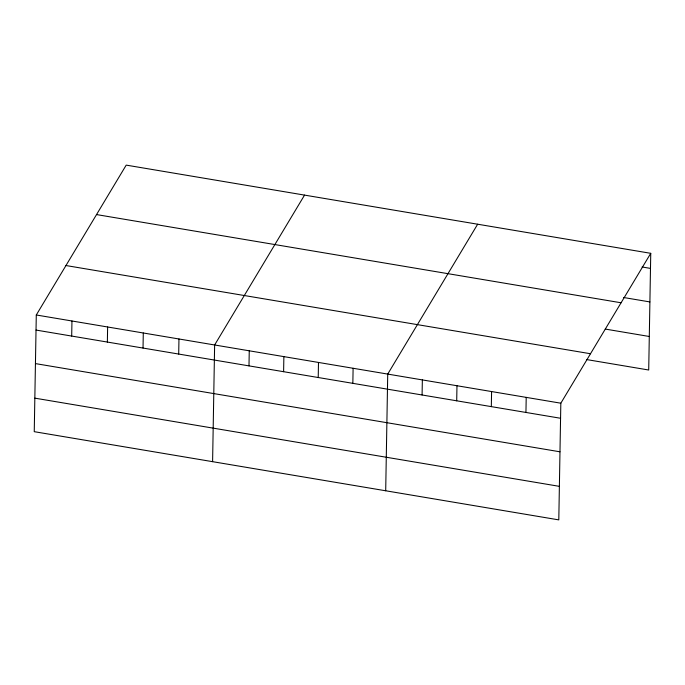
<?xml version="1.0" encoding="UTF-8"?>
<svg xmlns="http://www.w3.org/2000/svg" width="685" height="685" viewBox="0 0 685 685"><rect width="100%" height="100%" fill="white"/><g stroke="black" fill="none" stroke-linecap="round" stroke-linejoin="round"><path stroke-width="1.03" d="M36.288 314.989L34.25 431.678L558.797 519.881L560.827 403.2L650.75 253.322L126.203 165.119L36.288 314.989L560.827 403.2M71.694 336.061L71.959 320.991M107.365 342.063L107.622 326.985M143.028 348.057L143.293 332.987M178.699 354.059L178.965 338.981M212.598 461.664L214.628 344.983L304.551 195.105M248.989 365.876L249.254 350.806M283.607 371.698L283.873 356.628M318.225 377.521L318.491 362.451M352.843 383.343L353.109 368.265M385.698 490.777L387.727 374.087L477.651 224.218M422.088 394.988L422.354 379.91M456.707 400.811L456.972 385.732M491.325 406.633L491.59 391.555M525.943 412.447L526.208 397.377M650.75 253.322L648.712 370.011L586.814 359.599M642.093 266.987L650.485 268.4M623.675 297.521L649.902 301.931M96.534 214.576L621.072 302.779M605.24 329.065L649.294 336.481M65.957 265.532L590.504 353.743M36.022 330.067L560.57 418.27M35.44 363.598L559.979 451.8M34.832 398.148L559.38 486.35"/></g></svg>
